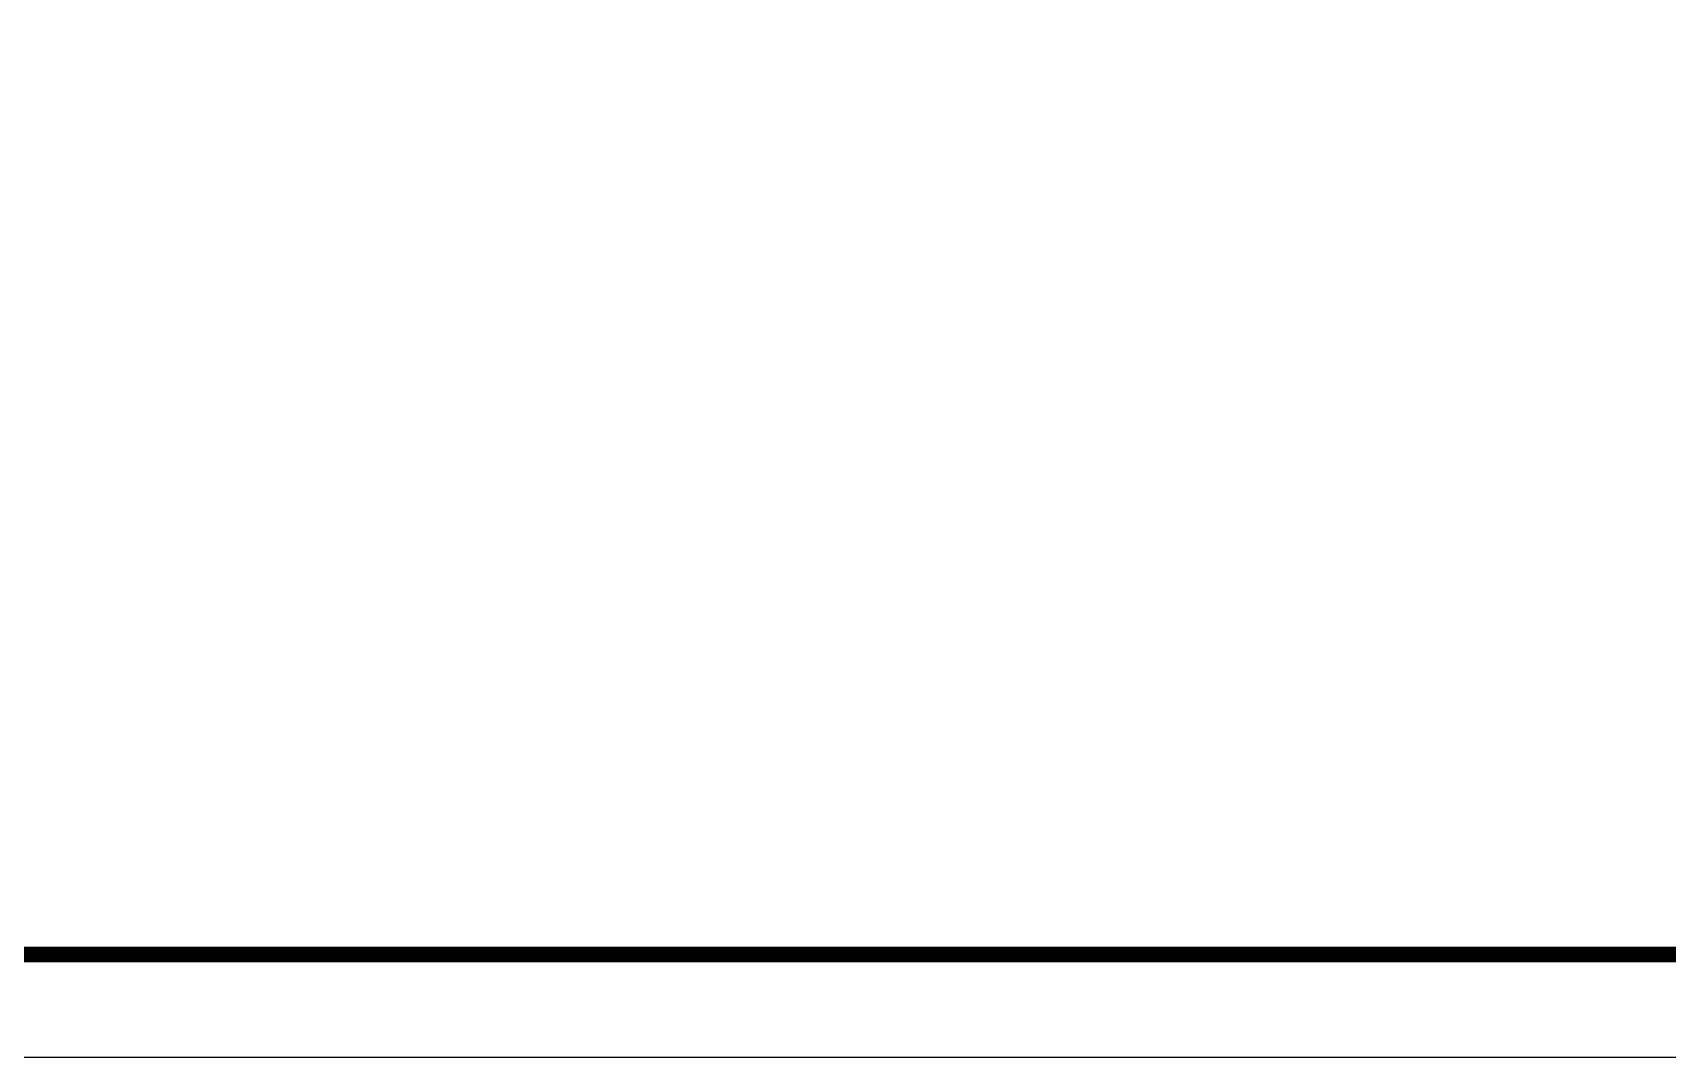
# Model space of a CAD drawing. Extents: x 180850 to 1399066, y 113487 to 334416.
# Drawn here: x 843158 to 860025, y 253984 to 264558 of the extents above; entities that cross this region are included whole.
import ezdxf

# ---------------------------------------------------------------- set-up
doc = ezdxf.new("R2010")
doc.units = 0
doc.header["$LTSCALE"] = 1000
doc.layers.add('PUB_TITLE', color=4, linetype='Continuous')

msp = doc.modelspace()

# ---------------------------------------------------------------- linework, layer by layer
at = {"layer": 'PUB_TITLE'}
msp.add_lwpolyline([(797760.1818366298, 253984.1570315323), (886860.1818366298, 253984.1570315323), (886860.1818366298, 316984.1570315323), (797760.1818366298, 316984.1570315323)], close=True, dxfattribs=at)
at = {"layer": 'PUB_TITLE', "const_width": 159.09075}
msp.add_lwpolyline([(799875.4188366296, 255044.7935315323), (799875.4188366296, 315923.5205315323), (885360.1818366298, 315923.5205315323), (885360.1818366298, 255044.7935315323)], close=True, dxfattribs=at)

doc.saveas('drawing.dxf')
